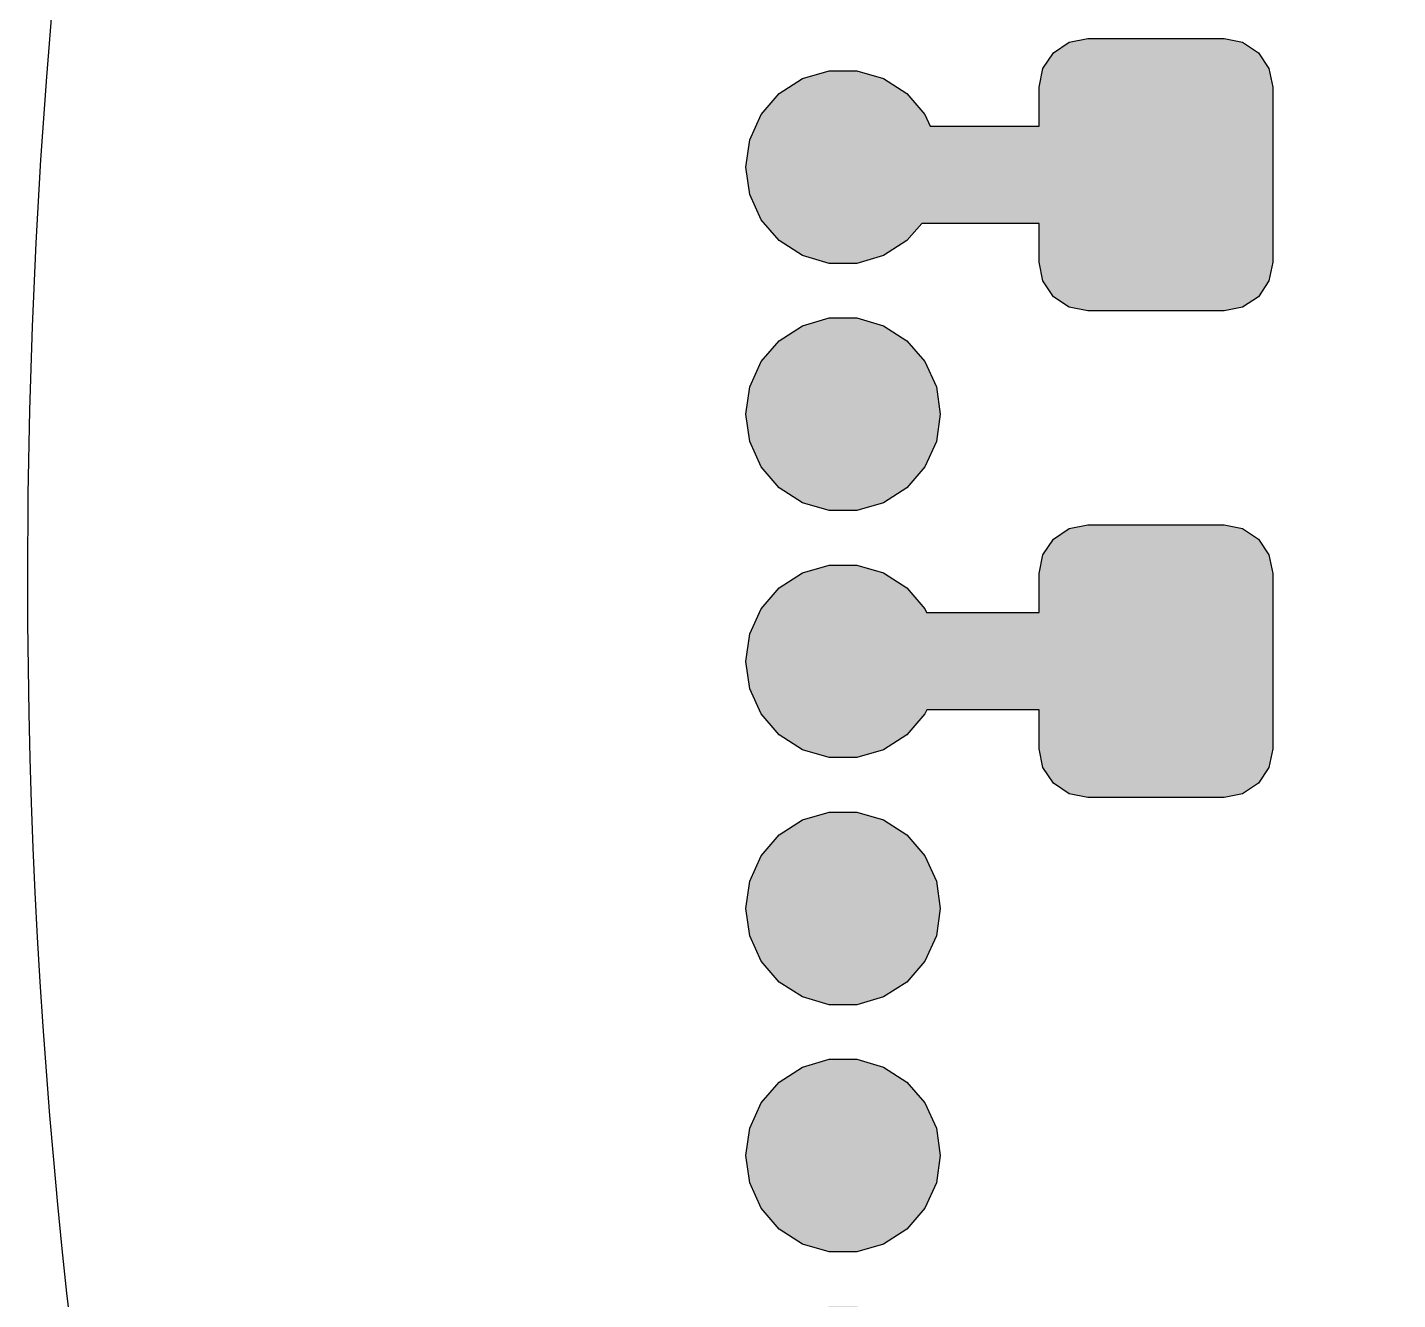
# Model space of a CAD drawing. Header units: millimetres. Extents: x -3894 to -3474, y -291 to 6.
# Drawn here: x -3842.08 to -3835.04, y -89.94 to -83.41 of the extents above; entities that cross this region are included whole.
import ezdxf

# ---------------------------------------------------------------- set-up
doc = ezdxf.new("R2010")
doc.units = ezdxf.units.MM
doc.layers.add('BLACK', color=7, linetype='Continuous')

msp = doc.modelspace()

# ---------------------------------------------------------------- hatches: boundary and pattern name
h = msp.add_hatch(color=256)
h.dxf.hatch_style = 1
h.paths.add_polyline_path([(-3837.4664, -93.2847), (-3837.4073, -93.1552), (-3837.3871, -93.0144), (-3837.4073, -92.8735), (-3837.4664, -92.7441), (-3837.5596, -92.6365), (-3837.6793, -92.5596), (-3837.8159, -92.5195), (-3837.9582, -92.5195), (-3838.0948, -92.5596), (-3838.2145, -92.6365), (-3838.3077, -92.7441), (-3838.3668, -92.8735), (-3838.3871, -93.0144), (-3838.3668, -93.1552), (-3838.3077, -93.2847), (-3838.2145, -93.3923), (-3838.0948, -93.4692), (-3837.9582, -93.5093), (-3837.8159, -93.5093), (-3837.6793, -93.4692), (-3837.5596, -93.3923)])
h.paths.add_polyline_path([(-3837.3871, -90.4744), (-3837.4073, -90.3335), (-3837.4664, -90.2041), (-3837.5596, -90.0965), (-3837.6793, -90.0196), (-3837.8159, -89.9795), (-3837.9582, -89.9795), (-3838.0948, -90.0196), (-3838.2145, -90.0965), (-3838.3077, -90.2041), (-3838.3668, -90.3335), (-3838.3871, -90.4744), (-3838.3668, -90.6152), (-3838.3077, -90.7447), (-3838.2145, -90.8523), (-3838.0948, -90.9292), (-3837.9582, -90.9693), (-3837.8159, -90.9693), (-3837.6793, -90.9292), (-3837.5596, -90.8523), (-3837.4664, -90.7447), (-3837.4073, -90.6152)])
h.paths.add_polyline_path([(-3837.4664, -88.9341), (-3837.5596, -88.8265), (-3837.6793, -88.7496), (-3837.8159, -88.7095), (-3837.9582, -88.7095), (-3838.0948, -88.7496), (-3838.2145, -88.8265), (-3838.3077, -88.9341), (-3838.3668, -89.0635), (-3838.3871, -89.2044), (-3838.3668, -89.3452), (-3838.3077, -89.4747), (-3838.2145, -89.5823), (-3838.0948, -89.6592), (-3837.9582, -89.6993), (-3837.8159, -89.6993), (-3837.6793, -89.6592), (-3837.5596, -89.5823), (-3837.4664, -89.4747), (-3837.4073, -89.3452), (-3837.3871, -89.2044), (-3837.4073, -89.0635)])
h.paths.add_polyline_path([(-3837.4664, -88.2047), (-3837.4073, -88.0752), (-3837.3871, -87.9344), (-3837.4073, -87.7935), (-3837.4664, -87.6641), (-3837.5596, -87.5565), (-3837.6793, -87.4796), (-3837.8159, -87.4395), (-3837.9582, -87.4395), (-3838.0948, -87.4796), (-3838.2145, -87.5565), (-3838.3077, -87.6641), (-3838.3668, -87.7935), (-3838.3871, -87.9344), (-3838.3668, -88.0752), (-3838.3077, -88.2047), (-3838.2145, -88.3123), (-3838.0948, -88.3892), (-3837.9582, -88.4293), (-3837.8159, -88.4293), (-3837.6793, -88.3892), (-3837.5596, -88.3123)])
h.paths.add_polyline_path([(-3835.6791, -86.2134), (-3835.6981, -86.1177), (-3835.7523, -86.0366), (-3835.8334, -85.9824), (-3835.9291, -85.9634), (-3836.6291, -85.9634), (-3836.7247, -85.9824), (-3836.8058, -86.0366), (-3836.86, -86.1177), (-3836.8791, -86.2134), (-3836.8791, -86.4134), (-3837.4576, -86.4134), (-3837.4664, -86.3941), (-3837.5596, -86.2865), (-3837.6793, -86.2096), (-3837.8159, -86.1695), (-3837.9582, -86.1695), (-3838.0948, -86.2096), (-3838.2145, -86.2865), (-3838.3077, -86.3941), (-3838.3668, -86.5235), (-3838.3871, -86.6644), (-3838.3668, -86.8052), (-3838.3077, -86.9347), (-3838.2145, -87.0423), (-3838.0948, -87.1192), (-3837.9582, -87.1593), (-3837.8159, -87.1593), (-3837.6793, -87.1192), (-3837.5596, -87.0423), (-3837.4664, -86.9347), (-3837.4567, -86.9134), (-3836.8791, -86.9134), (-3836.8791, -87.1134), (-3836.86, -87.2091), (-3836.8058, -87.2902), (-3836.7247, -87.3444), (-3836.6291, -87.3634), (-3835.9291, -87.3634), (-3835.8334, -87.3444), (-3835.7523, -87.2902), (-3835.6981, -87.2091), (-3835.6791, -87.1134)])
h.paths.add_polyline_path([(-3837.3871, -85.3944), (-3837.4073, -85.2535), (-3837.4664, -85.1241), (-3837.5596, -85.0165), (-3837.6793, -84.9396), (-3837.8159, -84.8995), (-3837.9582, -84.8995), (-3838.0948, -84.9396), (-3838.2145, -85.0165), (-3838.3077, -85.1241), (-3838.3668, -85.2535), (-3838.3871, -85.3944), (-3838.3668, -85.5352), (-3838.3077, -85.6647), (-3838.2145, -85.7723), (-3838.0948, -85.8492), (-3837.9582, -85.8893), (-3837.8159, -85.8893), (-3837.6793, -85.8492), (-3837.5596, -85.7723), (-3837.4664, -85.6647), (-3837.4073, -85.5352)])
h.paths.add_polyline_path([(-3835.6791, -83.7134), (-3835.6981, -83.6177), (-3835.7523, -83.5366), (-3835.8334, -83.4824), (-3835.9291, -83.4634), (-3836.6291, -83.4634), (-3836.7247, -83.4824), (-3836.8058, -83.5366), (-3836.86, -83.6177), (-3836.8791, -83.7134), (-3836.8791, -83.9134), (-3837.4393, -83.9134), (-3837.4664, -83.8541), (-3837.5596, -83.7465), (-3837.6793, -83.6696), (-3837.8159, -83.6295), (-3837.9582, -83.6295), (-3838.0948, -83.6696), (-3838.2145, -83.7465), (-3838.3077, -83.8541), (-3838.3668, -83.9835), (-3838.3871, -84.1244), (-3838.3668, -84.2652), (-3838.3077, -84.3947), (-3838.2145, -84.5023), (-3838.0948, -84.5792), (-3837.9582, -84.6193), (-3837.8159, -84.6193), (-3837.6793, -84.5792), (-3837.5596, -84.5023), (-3837.4826, -84.4134), (-3836.8791, -84.4134), (-3836.8791, -84.6134), (-3836.86, -84.7091), (-3836.8058, -84.7902), (-3836.7247, -84.8444), (-3836.6291, -84.8634), (-3835.9291, -84.8634), (-3835.8334, -84.8444), (-3835.7523, -84.7902), (-3835.6981, -84.7091), (-3835.6791, -84.6134)])
h.paths.add_polyline_path([(-3837.3871, -82.8544), (-3837.4073, -82.7135), (-3837.4664, -82.5841), (-3837.5596, -82.4765), (-3837.6793, -82.3996), (-3837.8159, -82.3595), (-3837.9582, -82.3595), (-3838.0948, -82.3996), (-3838.2145, -82.4765), (-3838.3077, -82.5841), (-3838.3668, -82.7135), (-3838.3871, -82.8544), (-3838.3668, -82.9952), (-3838.3077, -83.1247), (-3838.2145, -83.2323), (-3838.0948, -83.3092), (-3837.9582, -83.3493), (-3837.8159, -83.3493), (-3837.6793, -83.3092), (-3837.5596, -83.2323), (-3837.4664, -83.1247), (-3837.4073, -82.9952)])
h.paths.add_polyline_path([(-3832.8986, -84.0398), (-3832.9554, -83.9283), (-3833.0439, -83.8398), (-3833.1554, -83.783), (-3833.2791, -83.7634), (-3833.4027, -83.783), (-3833.5142, -83.8398), (-3833.5878, -83.9134), (-3833.6791, -83.9134), (-3833.6791, -83.7134), (-3833.6981, -83.6177), (-3833.7523, -83.5366), (-3833.8334, -83.4824), (-3833.9291, -83.4634), (-3834.6291, -83.4634), (-3834.7247, -83.4824), (-3834.8058, -83.5366), (-3834.86, -83.6177), (-3834.8791, -83.7134), (-3834.8791, -84.6134), (-3834.86, -84.7091), (-3834.8058, -84.7902), (-3834.7247, -84.8444), (-3834.6291, -84.8634), (-3833.9291, -84.8634), (-3833.8334, -84.8444), (-3833.7523, -84.7902), (-3833.6981, -84.7091), (-3833.6791, -84.6134), (-3833.6791, -84.4134), (-3833.5878, -84.4134), (-3833.5142, -84.487), (-3833.4027, -84.5438), (-3833.2791, -84.5634), (-3833.1554, -84.5438), (-3833.0439, -84.487), (-3832.9554, -84.3985), (-3832.8986, -84.287), (-3832.8791, -84.1634)])
h.paths.add_polyline_path([(-3833.0791, -84.1634, -1), (-3833.4791, -84.1634, -1)], flags=16)
h.paths.add_polyline_path([(-3831.8841, -85.8634), (-3831.8955, -85.806), (-3831.928, -85.7573), (-3831.9766, -85.7248), (-3832.0341, -85.7134), (-3832.3341, -85.7134), (-3832.3915, -85.7248), (-3832.4401, -85.7573), (-3832.4726, -85.806), (-3832.4841, -85.8634), (-3832.4841, -86.4384), (-3833.6791, -86.4384), (-3833.6791, -86.2134), (-3833.6981, -86.1177), (-3833.7523, -86.0366), (-3833.8334, -85.9824), (-3833.9291, -85.9634), (-3834.6291, -85.9634), (-3834.7247, -85.9824), (-3834.8058, -86.0366), (-3834.86, -86.1177), (-3834.8791, -86.2134), (-3834.8791, -87.1134), (-3834.86, -87.2091), (-3834.8058, -87.2902), (-3834.7247, -87.3444), (-3834.6291, -87.3634), (-3833.9291, -87.3634), (-3833.8334, -87.3444), (-3833.7523, -87.2902), (-3833.6981, -87.2091), (-3833.6791, -87.1134), (-3833.6791, -86.9384), (-3832.4841, -86.9384), (-3832.4841, -87.5134), (-3832.4726, -87.5708), (-3832.4401, -87.6194), (-3832.3915, -87.652), (-3832.3341, -87.6634), (-3832.0341, -87.6634), (-3831.9766, -87.652), (-3831.928, -87.6194), (-3831.8955, -87.5708), (-3831.8841, -87.5134)])
h.paths.add_polyline_path([(-3830.6141, -85.8634), (-3830.6255, -85.806), (-3830.658, -85.7573), (-3830.7066, -85.7248), (-3830.7641, -85.7134), (-3831.0641, -85.7134), (-3831.1215, -85.7248), (-3831.1701, -85.7573), (-3831.2026, -85.806), (-3831.2141, -85.8634), (-3831.2141, -87.5134), (-3831.2026, -87.5708), (-3831.1701, -87.6194), (-3831.1641, -87.6235), (-3831.1641, -87.8547), (-3831.2377, -87.9283), (-3831.2945, -88.0398), (-3831.3141, -88.1634), (-3831.2945, -88.287), (-3831.2377, -88.3985), (-3831.1492, -88.487), (-3831.0377, -88.5438), (-3830.9141, -88.5634), (-3830.7904, -88.5438), (-3830.6789, -88.487), (-3830.5904, -88.3985), (-3830.5336, -88.287), (-3830.5141, -88.1634), (-3830.5336, -88.0398), (-3830.5904, -87.9283), (-3830.6641, -87.8547), (-3830.6641, -87.6235), (-3830.658, -87.6194), (-3830.6255, -87.5708), (-3830.6141, -87.5134)])
h.paths.add_polyline_path([(-3830.7141, -88.1634, -1), (-3831.1141, -88.1634, -1)], flags=16)
h.paths.add_polyline_path([(-3829.3041, -84.2259), (-3829.3221, -84.135), (-3829.3736, -84.0579), (-3829.4507, -84.0065), (-3829.5416, -83.9884), (-3830.0166, -83.9884), (-3830.1074, -84.0065), (-3830.1845, -84.0579), (-3830.236, -84.135), (-3830.2541, -84.2259), (-3830.2541, -84.2759), (-3830.814, -84.2759), (-3830.8221, -84.235), (-3830.8736, -84.1579), (-3830.9507, -84.1065), (-3831.0416, -84.0884), (-3831.5166, -84.0884), (-3831.6074, -84.1065), (-3831.6845, -84.1579), (-3831.736, -84.235), (-3831.7541, -84.3259), (-3831.7541, -84.8259), (-3831.736, -84.9168), (-3831.6845, -84.9938), (-3831.6074, -85.0453), (-3831.5166, -85.0634), (-3831.0416, -85.0634), (-3830.9507, -85.0453), (-3830.8736, -84.9938), (-3830.8221, -84.9168), (-3830.8041, -84.8259), (-3830.8041, -84.7759), (-3830.2541, -84.7759), (-3830.2541, -84.8259), (-3830.236, -84.9168), (-3830.1845, -84.9938), (-3830.1074, -85.0453), (-3830.0166, -85.0634), (-3829.8941, -85.0634), (-3829.8941, -85.7533), (-3829.9001, -85.7573), (-3829.9326, -85.806), (-3829.9441, -85.8634), (-3829.9441, -87.5134), (-3829.9326, -87.5708), (-3829.9001, -87.6194), (-3829.8515, -87.652), (-3829.7941, -87.6634), (-3829.4941, -87.6634), (-3829.4366, -87.652), (-3829.388, -87.6194), (-3829.3555, -87.5708), (-3829.3441, -87.5134), (-3829.3441, -85.8634), (-3829.3555, -85.806), (-3829.388, -85.7573), (-3829.3941, -85.7533), (-3829.3941, -85.0075), (-3829.3736, -84.9938), (-3829.3221, -84.9168), (-3829.3041, -84.8259)])
h.paths.add_polyline_path([(-3826.3041, -84.3259), (-3826.3221, -84.235), (-3826.3736, -84.1579), (-3826.4507, -84.1065), (-3826.5416, -84.0884), (-3827.0166, -84.0884), (-3827.1074, -84.1065), (-3827.1845, -84.1579), (-3827.236, -84.235), (-3827.2441, -84.2759), (-3827.8041, -84.2759), (-3827.8041, -84.2259), (-3827.8221, -84.135), (-3827.8736, -84.0579), (-3827.9507, -84.0065), (-3828.0416, -83.9884), (-3828.5166, -83.9884), (-3828.6074, -84.0065), (-3828.6845, -84.0579), (-3828.736, -84.135), (-3828.7541, -84.2259), (-3828.7541, -84.8259), (-3828.736, -84.9168), (-3828.6845, -84.9938), (-3828.6241, -85.0342), (-3828.6241, -85.7533), (-3828.6301, -85.7573), (-3828.6626, -85.806), (-3828.6741, -85.8634), (-3828.6741, -87.5134), (-3828.6626, -87.5708), (-3828.6301, -87.6194), (-3828.5815, -87.652), (-3828.5241, -87.6634), (-3828.2241, -87.6634), (-3828.1666, -87.652), (-3828.118, -87.6194), (-3828.0855, -87.5708), (-3828.0741, -87.5134), (-3828.0741, -85.8634), (-3828.0855, -85.806), (-3828.118, -85.7573), (-3828.1241, -85.7533), (-3828.1241, -85.0634), (-3828.0416, -85.0634), (-3827.9507, -85.0453), (-3827.8736, -84.9938), (-3827.8221, -84.9168), (-3827.8041, -84.8259), (-3827.8041, -84.7759), (-3827.2541, -84.7759), (-3827.2541, -84.8259), (-3827.236, -84.9168), (-3827.1845, -84.9938), (-3827.1074, -85.0453), (-3827.0166, -85.0634), (-3826.5416, -85.0634), (-3826.4507, -85.0453), (-3826.3736, -84.9938), (-3826.3221, -84.9168), (-3826.3041, -84.8259)])
h.paths.add_polyline_path([(-3829.0939, -88.7398), (-3829.2054, -88.683), (-3829.3291, -88.6634), (-3829.4527, -88.683), (-3829.5642, -88.7398), (-3829.6527, -88.8283), (-3829.7095, -88.9398), (-3829.7291, -89.0634), (-3829.7095, -89.187), (-3829.6527, -89.2985), (-3829.5642, -89.387), (-3829.4527, -89.4438), (-3829.3291, -89.4634), (-3829.2054, -89.4438), (-3829.0939, -89.387), (-3829.0054, -89.2985), (-3828.9486, -89.187), (-3828.9291, -89.0634), (-3828.9486, -88.9398), (-3829.0054, -88.8283)])
h.paths.add_polyline_path([(-3829.1291, -89.0634, -1), (-3829.5291, -89.0634, -1)], flags=16)
h.paths.add_polyline_path([(-3827.7314, -88.7773), (-3827.8429, -88.7205), (-3827.9666, -88.7009), (-3828.0902, -88.7205), (-3828.2017, -88.7773), (-3828.2902, -88.8658), (-3828.347, -88.9773), (-3828.3666, -89.1009), (-3828.347, -89.2245), (-3828.2902, -89.336), (-3828.2017, -89.4245), (-3828.0902, -89.4813), (-3827.9666, -89.5009), (-3827.8429, -89.4813), (-3827.7314, -89.4245), (-3827.6429, -89.336), (-3827.5861, -89.2245), (-3827.5666, -89.1009), (-3827.5861, -88.9773), (-3827.6429, -88.8658)])
h.paths.add_polyline_path([(-3827.7666, -89.1009, -1), (-3828.1666, -89.1009, -1)], flags=16)
h.paths.add_polyline_path([(-3830.8041, -82.5009), (-3830.8221, -82.41), (-3830.8736, -82.3329), (-3830.9507, -82.2815), (-3831.0416, -82.2634), (-3831.5166, -82.2634), (-3831.6074, -82.2815), (-3831.6845, -82.3329), (-3831.736, -82.41), (-3831.7541, -82.5009), (-3831.8078, -82.5009), (-3831.8814, -82.4273), (-3831.9929, -82.3705), (-3832.1166, -82.3509), (-3832.2402, -82.3705), (-3832.3517, -82.4273), (-3832.4402, -82.5158), (-3832.497, -82.6273), (-3832.5166, -82.7509), (-3832.497, -82.8745), (-3832.4402, -82.986), (-3832.3517, -83.0745), (-3832.2402, -83.1313), (-3832.1166, -83.1509), (-3831.9929, -83.1313), (-3831.8814, -83.0745), (-3831.8078, -83.0009), (-3831.7541, -83.0009), (-3831.736, -83.0918), (-3831.6845, -83.1688), (-3831.6074, -83.2203), (-3831.5166, -83.2384), (-3831.0416, -83.2384), (-3830.9507, -83.2203), (-3830.8736, -83.1688), (-3830.8221, -83.0918), (-3830.8041, -83.0009)])
h.paths.add_polyline_path([(-3832.3166, -82.7509, -1), (-3831.9166, -82.7509, -1)], flags=16)
h.paths.add_polyline_path([(-3827.8041, -82.5009), (-3827.8221, -82.41), (-3827.8736, -82.3329), (-3827.9507, -82.2815), (-3828.0291, -82.2659), (-3828.0291, -81.9721), (-3827.9554, -81.8985), (-3827.8986, -81.787), (-3827.8791, -81.6634), (-3827.8986, -81.5398), (-3827.9554, -81.4283), (-3828.0439, -81.3398), (-3828.1554, -81.283), (-3828.2791, -81.2634), (-3828.4027, -81.283), (-3828.5142, -81.3398), (-3828.6027, -81.4283), (-3828.6595, -81.5398), (-3828.6791, -81.6634), (-3828.6595, -81.787), (-3828.6027, -81.8985), (-3828.5291, -81.9721), (-3828.5291, -82.2659), (-3828.6074, -82.2815), (-3828.6845, -82.3329), (-3828.736, -82.41), (-3828.7541, -82.5009), (-3828.7541, -82.5509), (-3829.3041, -82.5509), (-3829.3041, -82.5009), (-3829.3221, -82.41), (-3829.3736, -82.3329), (-3829.4507, -82.2815), (-3829.5291, -82.2659), (-3829.5291, -81.9721), (-3829.4554, -81.8985), (-3829.3986, -81.787), (-3829.3791, -81.6634), (-3829.3986, -81.5398), (-3829.4554, -81.4283), (-3829.5439, -81.3398), (-3829.6554, -81.283), (-3829.7791, -81.2634), (-3829.9027, -81.283), (-3830.0142, -81.3398), (-3830.1027, -81.4283), (-3830.1595, -81.5398), (-3830.1791, -81.6634), (-3830.1595, -81.787), (-3830.1027, -81.8985), (-3830.0291, -81.9721), (-3830.0291, -82.2659), (-3830.1074, -82.2815), (-3830.1845, -82.3329), (-3830.236, -82.41), (-3830.2541, -82.5009), (-3830.2541, -83.1009), (-3830.236, -83.1918), (-3830.1845, -83.2688), (-3830.1074, -83.3203), (-3830.0166, -83.3384), (-3829.5416, -83.3384), (-3829.4507, -83.3203), (-3829.3736, -83.2688), (-3829.3221, -83.1918), (-3829.3041, -83.1009), (-3829.3041, -83.0509), (-3828.7541, -83.0509), (-3828.7541, -83.1009), (-3828.736, -83.1918), (-3828.6845, -83.2688), (-3828.6074, -83.3203), (-3828.5166, -83.3384), (-3828.0416, -83.3384), (-3827.9507, -83.3203), (-3827.8736, -83.2688), (-3827.8221, -83.1918), (-3827.8041, -83.1009)])
h.paths.add_polyline_path([(-3829.9791, -81.6634, -1), (-3829.5791, -81.6634, -1)], flags=16)
h.paths.add_polyline_path([(-3828.4791, -81.6634, -1), (-3828.0791, -81.6634, -1)], flags=16)
h.paths.add_polyline_path([(-3825.5611, -82.6273), (-3825.6179, -82.5158), (-3825.7064, -82.4273), (-3825.8179, -82.3705), (-3825.9416, -82.3509), (-3826.0652, -82.3705), (-3826.1767, -82.4273), (-3826.2503, -82.5009), (-3826.3041, -82.5009), (-3826.3221, -82.41), (-3826.3736, -82.3329), (-3826.4507, -82.2815), (-3826.5416, -82.2634), (-3827.0166, -82.2634), (-3827.1074, -82.2815), (-3827.1845, -82.3329), (-3827.236, -82.41), (-3827.2541, -82.5009), (-3827.2541, -83.0009), (-3827.236, -83.0918), (-3827.1845, -83.1688), (-3827.1074, -83.2203), (-3827.0166, -83.2384), (-3826.5416, -83.2384), (-3826.4507, -83.2203), (-3826.3736, -83.1688), (-3826.3221, -83.0918), (-3826.3041, -83.0009), (-3826.2503, -83.0009), (-3826.1767, -83.0745), (-3826.0652, -83.1313), (-3825.9416, -83.1509), (-3825.8179, -83.1313), (-3825.7064, -83.0745), (-3825.6179, -82.986), (-3825.5611, -82.8745), (-3825.5416, -82.7509)])
h.paths.add_polyline_path([(-3825.7416, -82.7509, -1), (-3826.1416, -82.7509, -1)], flags=16)

# ---------------------------------------------------------------- linework, layer by layer
at = {"layer": 'BLACK', "linetype": 'Continuous'}
for p, q in [((-3836.8058, -83.5366), (-3836.7247, -83.4824)), ((-3836.8058, -83.5366), (-3836.7247, -83.4824)), ((-3836.7247, -83.4824), (-3836.6291, -83.4634)), ((-3836.7247, -83.4824), (-3836.6291, -83.4634)), ((-3836.6291, -83.4634), (-3835.9291, -83.4634)), ((-3836.6291, -83.4634), (-3835.9291, -83.4634)), ((-3835.9291, -83.4634), (-3835.8334, -83.4824)), ((-3835.9291, -83.4634), (-3835.8334, -83.4824)), ((-3835.8334, -83.4824), (-3835.7523, -83.5366)), ((-3835.8334, -83.4824), (-3835.7523, -83.5366)), ((-3836.86, -83.6177), (-3836.8058, -83.5366)), ((-3836.86, -83.6177), (-3836.8058, -83.5366)), ((-3835.7523, -83.5366), (-3835.6981, -83.6177)), ((-3835.7523, -83.5366), (-3835.6981, -83.6177)), ((-3838.0948, -83.6696), (-3837.9582, -83.6295)), ((-3838.0948, -83.6696), (-3837.9582, -83.6295)), ((-3837.9582, -83.6295), (-3837.8159, -83.6295)), ((-3837.9582, -83.6295), (-3837.8159, -83.6295)), ((-3837.8159, -83.6295), (-3837.6793, -83.6696)), ((-3837.8159, -83.6295), (-3837.6793, -83.6696)), ((-3836.8791, -83.7134), (-3836.86, -83.6177)), ((-3836.8791, -83.7134), (-3836.86, -83.6177)), ((-3835.6981, -83.6177), (-3835.6791, -83.7134)), ((-3835.6981, -83.6177), (-3835.6791, -83.7134)), ((-3838.2145, -83.7465), (-3838.0948, -83.6696)), ((-3838.2145, -83.7465), (-3838.0948, -83.6696)), ((-3837.6793, -83.6696), (-3837.5596, -83.7465)), ((-3837.6793, -83.6696), (-3837.5596, -83.7465)), ((-3836.8791, -83.9134), (-3836.8791, -83.7134)), ((-3836.8791, -83.9134), (-3836.8791, -83.7134)), ((-3835.6791, -83.7134), (-3835.6791, -84.6134)), ((-3835.6791, -83.7134), (-3835.6791, -84.6134)), ((-3838.3077, -83.8541), (-3838.2145, -83.7465)), ((-3838.3077, -83.8541), (-3838.2145, -83.7465)), ((-3837.5596, -83.7465), (-3837.4664, -83.8541)), ((-3837.5596, -83.7465), (-3837.4664, -83.8541)), ((-3838.3668, -83.9835), (-3838.3077, -83.8541)), ((-3838.3668, -83.9835), (-3838.3077, -83.8541)), ((-3837.4664, -83.8541), (-3837.4393, -83.9134)), ((-3837.4664, -83.8541), (-3837.4393, -83.9134)), ((-3837.4393, -83.9134), (-3836.8791, -83.9134)), ((-3837.4393, -83.9134), (-3836.8791, -83.9134)), ((-3838.3871, -84.1244), (-3838.3668, -83.9835)), ((-3838.3871, -84.1244), (-3838.3668, -83.9835)), ((-3838.3668, -84.2652), (-3838.3871, -84.1244)), ((-3838.3668, -84.2652), (-3838.3871, -84.1244)), ((-3838.3077, -84.3947), (-3838.3668, -84.2652)), ((-3838.3077, -84.3947), (-3838.3668, -84.2652)), ((-3838.2145, -84.5023), (-3838.3077, -84.3947)), ((-3838.2145, -84.5023), (-3838.3077, -84.3947)), ((-3837.4826, -84.4134), (-3837.5596, -84.5023)), ((-3837.4826, -84.4134), (-3837.5596, -84.5023)), ((-3836.8791, -84.4134), (-3837.4826, -84.4134)), ((-3836.8791, -84.4134), (-3837.4826, -84.4134)), ((-3836.8791, -84.6134), (-3836.8791, -84.4134)), ((-3836.8791, -84.6134), (-3836.8791, -84.4134)), ((-3838.0948, -84.5792), (-3838.2145, -84.5023)), ((-3838.0948, -84.5792), (-3838.2145, -84.5023)), ((-3837.5596, -84.5023), (-3837.6793, -84.5792)), ((-3837.5596, -84.5023), (-3837.6793, -84.5792)), ((-3837.9582, -84.6193), (-3838.0948, -84.5792)), ((-3837.9582, -84.6193), (-3838.0948, -84.5792)), ((-3837.8159, -84.6193), (-3837.9582, -84.6193)), ((-3837.8159, -84.6193), (-3837.9582, -84.6193)), ((-3837.6793, -84.5792), (-3837.8159, -84.6193)), ((-3837.6793, -84.5792), (-3837.8159, -84.6193)), ((-3836.86, -84.7091), (-3836.8791, -84.6134)), ((-3836.86, -84.7091), (-3836.8791, -84.6134)), ((-3835.6791, -84.6134), (-3835.6981, -84.7091)), ((-3835.6791, -84.6134), (-3835.6981, -84.7091)), ((-3836.8058, -84.7902), (-3836.86, -84.7091)), ((-3836.8058, -84.7902), (-3836.86, -84.7091)), ((-3835.6981, -84.7091), (-3835.7523, -84.7902)), ((-3835.6981, -84.7091), (-3835.7523, -84.7902)), ((-3836.7247, -84.8444), (-3836.8058, -84.7902)), ((-3836.7247, -84.8444), (-3836.8058, -84.7902)), ((-3836.6291, -84.8634), (-3836.7247, -84.8444)), ((-3836.6291, -84.8634), (-3836.7247, -84.8444)), ((-3835.8334, -84.8444), (-3835.9291, -84.8634)), ((-3835.8334, -84.8444), (-3835.9291, -84.8634)), ((-3835.7523, -84.7902), (-3835.8334, -84.8444)), ((-3835.7523, -84.7902), (-3835.8334, -84.8444)), ((-3838.0948, -84.9396), (-3837.9582, -84.8995)), ((-3838.0948, -84.9396), (-3837.9582, -84.8995)), ((-3837.9582, -84.8995), (-3837.8159, -84.8995)), ((-3837.9582, -84.8995), (-3837.8159, -84.8995)), ((-3837.8159, -84.8995), (-3837.6793, -84.9396)), ((-3837.8159, -84.8995), (-3837.6793, -84.9396)), ((-3835.9291, -84.8634), (-3836.6291, -84.8634)), ((-3835.9291, -84.8634), (-3836.6291, -84.8634)), ((-3838.2145, -85.0165), (-3838.0948, -84.9396)), ((-3838.2145, -85.0165), (-3838.0948, -84.9396)), ((-3837.6793, -84.9396), (-3837.5596, -85.0165)), ((-3837.6793, -84.9396), (-3837.5596, -85.0165)), ((-3838.3077, -85.1241), (-3838.2145, -85.0165)), ((-3838.3077, -85.1241), (-3838.2145, -85.0165)), ((-3837.5596, -85.0165), (-3837.4664, -85.1241)), ((-3837.5596, -85.0165), (-3837.4664, -85.1241)), ((-3838.3668, -85.2535), (-3838.3077, -85.1241)), ((-3838.3668, -85.2535), (-3838.3077, -85.1241)), ((-3837.4664, -85.1241), (-3837.4073, -85.2535)), ((-3837.4664, -85.1241), (-3837.4073, -85.2535)), ((-3838.3871, -85.3944), (-3838.3668, -85.2535)), ((-3838.3871, -85.3944), (-3838.3668, -85.2535)), ((-3837.4073, -85.2535), (-3837.3871, -85.3944)), ((-3837.4073, -85.2535), (-3837.3871, -85.3944)), ((-3838.3668, -85.5352), (-3838.3871, -85.3944)), ((-3838.3668, -85.5352), (-3838.3871, -85.3944)), ((-3837.3871, -85.3944), (-3837.4073, -85.5352)), ((-3837.3871, -85.3944), (-3837.4073, -85.5352)), ((-3838.3077, -85.6647), (-3838.3668, -85.5352)), ((-3838.3077, -85.6647), (-3838.3668, -85.5352)), ((-3837.4073, -85.5352), (-3837.4664, -85.6647)), ((-3837.4073, -85.5352), (-3837.4664, -85.6647)), ((-3838.2145, -85.7723), (-3838.3077, -85.6647)), ((-3838.2145, -85.7723), (-3838.3077, -85.6647)), ((-3837.4664, -85.6647), (-3837.5596, -85.7723)), ((-3837.4664, -85.6647), (-3837.5596, -85.7723)), ((-3838.0948, -85.8492), (-3838.2145, -85.7723)), ((-3838.0948, -85.8492), (-3838.2145, -85.7723)), ((-3837.5596, -85.7723), (-3837.6793, -85.8492)), ((-3837.5596, -85.7723), (-3837.6793, -85.8492)), ((-3837.9582, -85.8893), (-3838.0948, -85.8492)), ((-3837.9582, -85.8893), (-3838.0948, -85.8492)), ((-3837.8159, -85.8893), (-3837.9582, -85.8893)), ((-3837.8159, -85.8893), (-3837.9582, -85.8893)), ((-3837.6793, -85.8492), (-3837.8159, -85.8893)), ((-3837.6793, -85.8492), (-3837.8159, -85.8893)), ((-3836.7247, -85.9824), (-3836.6291, -85.9634)), ((-3836.7247, -85.9824), (-3836.6291, -85.9634)), ((-3836.6291, -85.9634), (-3835.9291, -85.9634)), ((-3836.6291, -85.9634), (-3835.9291, -85.9634)), ((-3835.9291, -85.9634), (-3835.8334, -85.9824)), ((-3835.9291, -85.9634), (-3835.8334, -85.9824)), ((-3836.86, -86.1177), (-3836.8058, -86.0366)), ((-3836.86, -86.1177), (-3836.8058, -86.0366)), ((-3836.8058, -86.0366), (-3836.7247, -85.9824)), ((-3836.8058, -86.0366), (-3836.7247, -85.9824)), ((-3835.8334, -85.9824), (-3835.7523, -86.0366)), ((-3835.8334, -85.9824), (-3835.7523, -86.0366)), ((-3835.7523, -86.0366), (-3835.6981, -86.1177)), ((-3835.7523, -86.0366), (-3835.6981, -86.1177)), ((-3838.0948, -86.2096), (-3837.9582, -86.1695)), ((-3838.0948, -86.2096), (-3837.9582, -86.1695)), ((-3837.9582, -86.1695), (-3837.8159, -86.1695)), ((-3837.9582, -86.1695), (-3837.8159, -86.1695)), ((-3837.8159, -86.1695), (-3837.6793, -86.2096)), ((-3837.8159, -86.1695), (-3837.6793, -86.2096)), ((-3836.8791, -86.2134), (-3836.86, -86.1177)), ((-3836.8791, -86.2134), (-3836.86, -86.1177)), ((-3835.6981, -86.1177), (-3835.6791, -86.2134)), ((-3835.6981, -86.1177), (-3835.6791, -86.2134)), ((-3838.2145, -86.2865), (-3838.0948, -86.2096)), ((-3838.2145, -86.2865), (-3838.0948, -86.2096)), ((-3837.6793, -86.2096), (-3837.5596, -86.2865)), ((-3837.6793, -86.2096), (-3837.5596, -86.2865)), ((-3836.8791, -86.4134), (-3836.8791, -86.2134)), ((-3836.8791, -86.4134), (-3836.8791, -86.2134)), ((-3835.6791, -86.2134), (-3835.6791, -87.1134)), ((-3835.6791, -86.2134), (-3835.6791, -87.1134)), ((-3838.3077, -86.3941), (-3838.2145, -86.2865)), ((-3838.3077, -86.3941), (-3838.2145, -86.2865)), ((-3837.5596, -86.2865), (-3837.4664, -86.3941)), ((-3837.5596, -86.2865), (-3837.4664, -86.3941)), ((-3838.3668, -86.5235), (-3838.3077, -86.3941)), ((-3838.3668, -86.5235), (-3838.3077, -86.3941)), ((-3837.4664, -86.3941), (-3837.4576, -86.4134)), ((-3837.4664, -86.3941), (-3837.4576, -86.4134)), ((-3837.4576, -86.4134), (-3836.8791, -86.4134)), ((-3837.4576, -86.4134), (-3836.8791, -86.4134)), ((-3838.3871, -86.6644), (-3838.3668, -86.5235)), ((-3838.3871, -86.6644), (-3838.3668, -86.5235)), ((-3838.3668, -86.8052), (-3838.3871, -86.6644)), ((-3838.3668, -86.8052), (-3838.3871, -86.6644)), ((-3838.3077, -86.9347), (-3838.3668, -86.8052)), ((-3838.3077, -86.9347), (-3838.3668, -86.8052)), ((-3838.2145, -87.0423), (-3838.3077, -86.9347)), ((-3838.2145, -87.0423), (-3838.3077, -86.9347)), ((-3837.4664, -86.9347), (-3837.5596, -87.0423)), ((-3837.4664, -86.9347), (-3837.5596, -87.0423)), ((-3837.4567, -86.9134), (-3837.4664, -86.9347)), ((-3837.4567, -86.9134), (-3837.4664, -86.9347)), ((-3836.8791, -86.9134), (-3837.4567, -86.9134)), ((-3836.8791, -86.9134), (-3837.4567, -86.9134)), ((-3836.8791, -87.1134), (-3836.8791, -86.9134)), ((-3836.8791, -87.1134), (-3836.8791, -86.9134)), ((-3838.0948, -87.1192), (-3838.2145, -87.0423)), ((-3838.0948, -87.1192), (-3838.2145, -87.0423)), ((-3837.5596, -87.0423), (-3837.6793, -87.1192)), ((-3837.5596, -87.0423), (-3837.6793, -87.1192)), ((-3837.9582, -87.1593), (-3838.0948, -87.1192)), ((-3837.9582, -87.1593), (-3838.0948, -87.1192)), ((-3837.8159, -87.1593), (-3837.9582, -87.1593)), ((-3837.8159, -87.1593), (-3837.9582, -87.1593)), ((-3837.6793, -87.1192), (-3837.8159, -87.1593)), ((-3837.6793, -87.1192), (-3837.8159, -87.1593)), ((-3836.86, -87.2091), (-3836.8791, -87.1134)), ((-3836.86, -87.2091), (-3836.8791, -87.1134)), ((-3835.6791, -87.1134), (-3835.6981, -87.2091)), ((-3835.6791, -87.1134), (-3835.6981, -87.2091)), ((-3836.8058, -87.2902), (-3836.86, -87.2091)), ((-3836.8058, -87.2902), (-3836.86, -87.2091)), ((-3835.6981, -87.2091), (-3835.7523, -87.2902)), ((-3835.6981, -87.2091), (-3835.7523, -87.2902)), ((-3836.7247, -87.3444), (-3836.8058, -87.2902)), ((-3836.7247, -87.3444), (-3836.8058, -87.2902)), ((-3835.7523, -87.2902), (-3835.8334, -87.3444)), ((-3835.7523, -87.2902), (-3835.8334, -87.3444)), ((-3836.6291, -87.3634), (-3836.7247, -87.3444)), ((-3836.6291, -87.3634), (-3836.7247, -87.3444)), ((-3835.9291, -87.3634), (-3836.6291, -87.3634)), ((-3835.9291, -87.3634), (-3836.6291, -87.3634)), ((-3835.8334, -87.3444), (-3835.9291, -87.3634)), ((-3835.8334, -87.3444), (-3835.9291, -87.3634)), ((-3838.0948, -87.4796), (-3837.9582, -87.4395)), ((-3838.0948, -87.4796), (-3837.9582, -87.4395)), ((-3837.9582, -87.4395), (-3837.8159, -87.4395)), ((-3837.9582, -87.4395), (-3837.8159, -87.4395)), ((-3837.8159, -87.4395), (-3837.6793, -87.4796)), ((-3837.8159, -87.4395), (-3837.6793, -87.4796)), ((-3838.2145, -87.5565), (-3838.0948, -87.4796)), ((-3838.2145, -87.5565), (-3838.0948, -87.4796)), ((-3837.6793, -87.4796), (-3837.5596, -87.5565)), ((-3837.6793, -87.4796), (-3837.5596, -87.5565)), ((-3838.3077, -87.6641), (-3838.2145, -87.5565)), ((-3838.3077, -87.6641), (-3838.2145, -87.5565)), ((-3837.5596, -87.5565), (-3837.4664, -87.6641)), ((-3837.5596, -87.5565), (-3837.4664, -87.6641)), ((-3838.3668, -87.7935), (-3838.3077, -87.6641)), ((-3838.3668, -87.7935), (-3838.3077, -87.6641)), ((-3837.4664, -87.6641), (-3837.4073, -87.7935)), ((-3837.4664, -87.6641), (-3837.4073, -87.7935)), ((-3838.3871, -87.9344), (-3838.3668, -87.7935)), ((-3838.3871, -87.9344), (-3838.3668, -87.7935)), ((-3837.4073, -87.7935), (-3837.3871, -87.9344)), ((-3837.4073, -87.7935), (-3837.3871, -87.9344)), ((-3838.3668, -88.0752), (-3838.3871, -87.9344)), ((-3838.3668, -88.0752), (-3838.3871, -87.9344)), ((-3837.3871, -87.9344), (-3837.4073, -88.0752)), ((-3837.3871, -87.9344), (-3837.4073, -88.0752)), ((-3838.3077, -88.2047), (-3838.3668, -88.0752)), ((-3838.3077, -88.2047), (-3838.3668, -88.0752)), ((-3837.4073, -88.0752), (-3837.4664, -88.2047)), ((-3837.4073, -88.0752), (-3837.4664, -88.2047)), ((-3838.2145, -88.3123), (-3838.3077, -88.2047)), ((-3838.2145, -88.3123), (-3838.3077, -88.2047)), ((-3837.4664, -88.2047), (-3837.5596, -88.3123)), ((-3837.4664, -88.2047), (-3837.5596, -88.3123)), ((-3838.0948, -88.3892), (-3838.2145, -88.3123)), ((-3838.0948, -88.3892), (-3838.2145, -88.3123)), ((-3837.5596, -88.3123), (-3837.6793, -88.3892)), ((-3837.5596, -88.3123), (-3837.6793, -88.3892)), ((-3837.9582, -88.4293), (-3838.0948, -88.3892)), ((-3837.9582, -88.4293), (-3838.0948, -88.3892)), ((-3837.8159, -88.4293), (-3837.9582, -88.4293)), ((-3837.8159, -88.4293), (-3837.9582, -88.4293)), ((-3837.6793, -88.3892), (-3837.8159, -88.4293)), ((-3837.6793, -88.3892), (-3837.8159, -88.4293)), ((-3838.0948, -88.7496), (-3837.9582, -88.7095)), ((-3838.0948, -88.7496), (-3837.9582, -88.7095)), ((-3837.9582, -88.7095), (-3837.8159, -88.7095)), ((-3837.9582, -88.7095), (-3837.8159, -88.7095)), ((-3837.8159, -88.7095), (-3837.6793, -88.7496)), ((-3837.8159, -88.7095), (-3837.6793, -88.7496)), ((-3838.2145, -88.8265), (-3838.0948, -88.7496)), ((-3838.2145, -88.8265), (-3838.0948, -88.7496)), ((-3837.6793, -88.7496), (-3837.5596, -88.8265)), ((-3837.6793, -88.7496), (-3837.5596, -88.8265)), ((-3838.3077, -88.9341), (-3838.2145, -88.8265)), ((-3838.3077, -88.9341), (-3838.2145, -88.8265)), ((-3837.5596, -88.8265), (-3837.4664, -88.9341)), ((-3837.5596, -88.8265), (-3837.4664, -88.9341)), ((-3838.3668, -89.0635), (-3838.3077, -88.9341)), ((-3838.3668, -89.0635), (-3838.3077, -88.9341)), ((-3837.4664, -88.9341), (-3837.4073, -89.0635)), ((-3837.4664, -88.9341), (-3837.4073, -89.0635)), ((-3838.3871, -89.2044), (-3838.3668, -89.0635)), ((-3838.3871, -89.2044), (-3838.3668, -89.0635)), ((-3837.4073, -89.0635), (-3837.3871, -89.2044)), ((-3837.4073, -89.0635), (-3837.3871, -89.2044)), ((-3838.3668, -89.3452), (-3838.3871, -89.2044)), ((-3838.3668, -89.3452), (-3838.3871, -89.2044)), ((-3837.3871, -89.2044), (-3837.4073, -89.3452)), ((-3837.3871, -89.2044), (-3837.4073, -89.3452)), ((-3838.3077, -89.4747), (-3838.3668, -89.3452)), ((-3838.3077, -89.4747), (-3838.3668, -89.3452)), ((-3837.4073, -89.3452), (-3837.4664, -89.4747)), ((-3837.4073, -89.3452), (-3837.4664, -89.4747)), ((-3838.2145, -89.5823), (-3838.3077, -89.4747)), ((-3838.2145, -89.5823), (-3838.3077, -89.4747)), ((-3837.4664, -89.4747), (-3837.5596, -89.5823)), ((-3837.4664, -89.4747), (-3837.5596, -89.5823)), ((-3838.0948, -89.6592), (-3838.2145, -89.5823)), ((-3838.0948, -89.6592), (-3838.2145, -89.5823)), ((-3837.5596, -89.5823), (-3837.6793, -89.6592)), ((-3837.5596, -89.5823), (-3837.6793, -89.6592)), ((-3837.9582, -89.6993), (-3838.0948, -89.6592)), ((-3837.9582, -89.6993), (-3838.0948, -89.6592)), ((-3837.8159, -89.6993), (-3837.9582, -89.6993)), ((-3837.8159, -89.6993), (-3837.9582, -89.6993)), ((-3837.6793, -89.6592), (-3837.8159, -89.6993)), ((-3837.6793, -89.6592), (-3837.8159, -89.6993))]:
    msp.add_line(p, q, dxfattribs=at)
at = {"layer": 'BLACK'}
for centre, start, end in [((-3808.5785, -86.2377), 0, 180), ((-3808.5785, -86.2377), 0, 180), ((-3808.5786, -86.2377), 179.99999, 229.84464), ((-3808.5786, -86.2377), 179.99999, 229.84464)]:
    msp.add_arc(centre, 33.5, start, end, dxfattribs=at)

doc.saveas('drawing.dxf')
